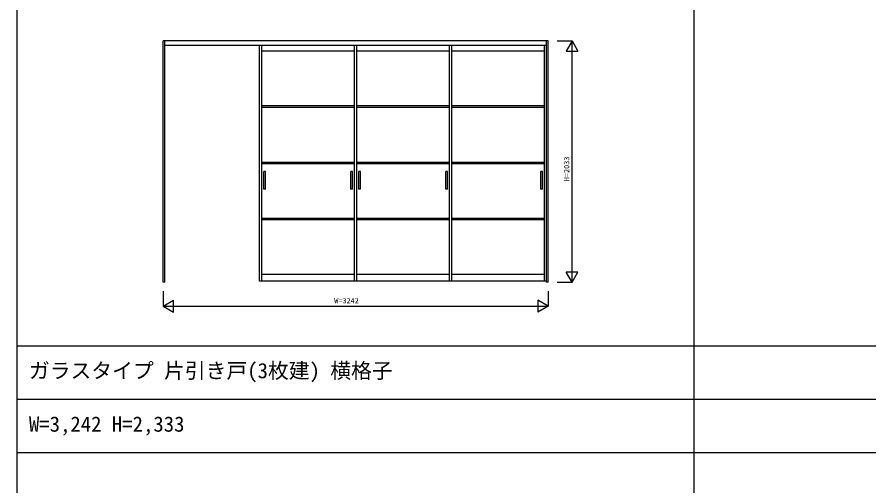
# Model space of a CAD drawing. Units: millimetres, scale not verified. Extents: x -14341 to 14340, y -10000 to 10000.
# Drawn here: x -14341 to -7171, y -3681 to 266 of the extents above; entities that cross this region are included whole.
import ezdxf
from ezdxf.enums import TextEntityAlignment as Align

# ---------------------------------------------------------------- set-up
doc = ezdxf.new("R2010")
doc.units = ezdxf.units.MM
doc.header["$LTSCALE"] = 50
for name, color, linetype in [('0-0_0', 7, 'Continuous'), ('0-1_YKK_A1', 4, 'Continuous'), ('0-4_YKK_F1', 7, 'Continuous'), ('0-5_YKK_N1', 2, 'Continuous')]:
    doc.layers.add(name, color=color, linetype=linetype)
doc.styles.add('ＭＳ ゴシック', font='')
doc.styles.get('ＭＳ ゴシック').set_extended_font_data('MS Gothic')

msp = doc.modelspace()

# ---------------------------------------------------------------- linework, layer by layer
at = {"layer": '0-1_YKK_A1'}
for p, q in [((-9870.1, 66.5), (-13112.1, 66.5)), ((-13112.1, -1966.5), (-13112.1, 66.5)), ((-13097.1, -1966.5), (-13097.1, 66.5)), ((-9885.1, 27.5), (-13097.1, 27.5)), ((-12300.6, -1957.5), (-12300.6, 27.5)), ((-12280.6, -1957.5), (-12280.6, 27.5)), ((-11501.1, -1957.5), (-11501.1, 27.5)), ((-11481.1, -1957.5), (-11481.1, 27.5)), ((-10701.6, -1957.5), (-10701.6, 27.5)), ((-10681.6, -1957.5), (-10681.6, 27.5)), ((-9902.1, -1957.5), (-9902.1, 27.5)), ((-9885.1, -1966.5), (-9885.1, 66.5)), ((-9870.1, -1966.5), (-9870.1, 66.5)), ((-11501.1, -21.5), (-12280.6, -21.5)), ((-10701.6, -21.5), (-11481.1, -21.5)), ((-9902.1, -21.5), (-10681.6, -21.5)), ((-11501.1, -482), (-12280.6, -482)), ((-11501.1, -494), (-12280.6, -494)), ((-10701.6, -482), (-11481.1, -482)), ((-10701.6, -494), (-11481.1, -494)), ((-9902.1, -482), (-10681.6, -482)), ((-9902.1, -494), (-10681.6, -494)), ((-12280.6, -954.5), (-11501.1, -954.5)), ((-12280.6, -966.5), (-11501.1, -966.5)), ((-11481.1, -954.5), (-10701.6, -954.5)), ((-11481.1, -966.5), (-10701.6, -966.5)), ((-10681.6, -954.5), (-9902.1, -954.5)), ((-10681.6, -966.5), (-9902.1, -966.5)), ((-12250.1, -1032.5), (-12263.1, -1032.5)), ((-12263.1, -1182.5), (-12263.1, -1032.5)), ((-12250.1, -1182.5), (-12250.1, -1032.5)), ((-11518.6, -1032.5), (-11531.6, -1032.5)), ((-11531.6, -1182.5), (-11531.6, -1032.5)), ((-11518.6, -1182.5), (-11518.6, -1032.5)), ((-11450.6, -1032.5), (-11463.6, -1032.5)), ((-11463.6, -1182.5), (-11463.6, -1032.5)), ((-11450.6, -1182.5), (-11450.6, -1032.5)), ((-10719.1, -1032.5), (-10732.1, -1032.5)), ((-10732.1, -1182.5), (-10732.1, -1032.5)), ((-10719.1, -1182.5), (-10719.1, -1032.5)), ((-9919.6, -1032.5), (-9932.6, -1032.5)), ((-9932.6, -1182.5), (-9932.6, -1032.5)), ((-9919.6, -1182.5), (-9919.6, -1032.5)), ((-12250.1, -1182.5), (-12263.1, -1182.5)), ((-11518.6, -1182.5), (-11531.6, -1182.5)), ((-11450.6, -1182.5), (-11463.6, -1182.5)), ((-10719.1, -1182.5), (-10732.1, -1182.5)), ((-9919.6, -1182.5), (-9932.6, -1182.5)), ((-12280.6, -1427), (-11501.1, -1427)), ((-11481.1, -1427), (-10701.6, -1427)), ((-10681.6, -1427), (-9902.1, -1427)), ((-12280.6, -1439), (-11501.1, -1439)), ((-11481.1, -1439), (-10701.6, -1439)), ((-10681.6, -1439), (-9902.1, -1439)), ((-11501.1, -1899.5), (-12280.6, -1899.5)), ((-10701.6, -1899.5), (-11481.1, -1899.5)), ((-9902.1, -1899.5), (-10681.6, -1899.5)), ((-13097.1, -1966.5), (-13112.1, -1966.5)), ((-9885.1, -1957.5), (-12300.6, -1957.5)), ((-9870.1, -1966.5), (-9885.1, -1966.5))]:
    msp.add_line(p, q, dxfattribs=at)
at = {"layer": '0-4_YKK_F1'}
for p, q in [((-14341.1, -10000), (-14341.1, 10000)), ((-8641.1, -10000), (-8641.1, 9500)), ((-14341.1, -2500), (14158.9, -2500)), ((-14341.1, -2950), (14158.9, -2950)), ((-14341.1, -3400), (14158.9, -3400))]:
    msp.add_line(p, q, dxfattribs=at)
at = {"layer": '0-5_YKK_N1'}
for p, q in [((-9795.1, 66.5), (-9670.1, 66.5)), ((-9670.1, 66.5), (-9720.1, -20.1)), ((-9670.1, -1966.5), (-9670.1, 66.5)), ((-9670.1, 66.5), (-9620.1, -20.1)), ((-9720.1, -20.1), (-9620.1, -20.1)), ((-9670.1, -1966.5), (-9720.1, -1879.9)), ((-9620.1, -1879.9), (-9720.1, -1879.9)), ((-9670.1, -1966.5), (-9620.1, -1879.9)), ((-9795.1, -1966.5), (-9670.1, -1966.5)), ((-13112.1, -2041.5), (-13112.1, -2166.5)), ((-9870.1, -2041.5), (-9870.1, -2166.5)), ((-13112.1, -2166.5), (-13025.5, -2116.5)), ((-13025.5, -2216.5), (-13025.5, -2116.5)), ((-9870.1, -2166.5), (-9956.7, -2116.5)), ((-9956.7, -2116.5), (-9956.7, -2216.5)), ((-13112.1, -2166.5), (-9870.1, -2166.5)), ((-13112.1, -2166.5), (-13025.5, -2216.5)), ((-9870.1, -2166.5), (-9956.7, -2216.5))]:
    msp.add_line(p, q, dxfattribs=at)

# ---------------------------------------------------------------- texts
at = {"layer": '0-0_0', "style": 'ＭＳ ゴシック'}
for s, p in [('ガラスタイプ 片引き戸(3枚建) 横格子', (-14241.1, -2812.5)), ('W=3,242 H=2,333', (-14241.1, -3262.5))]:
    msp.add_text(s, height=128.3, dxfattribs=at).set_placement(p, align=Align.BOTTOM_LEFT)
at = {"layer": '0-5_YKK_N1', "style": 'ＭＳ ゴシック'}
msp.add_text('H=2033', height=43.99, rotation=90, dxfattribs=at).set_placement((-9680.1, -1115), align=Align.BOTTOM_LEFT)
msp.add_text('W=3242', height=43.99, dxfattribs=at).set_placement((-11671.1, -2156.5), align=Align.BOTTOM_LEFT)

doc.saveas('drawing.dxf')
